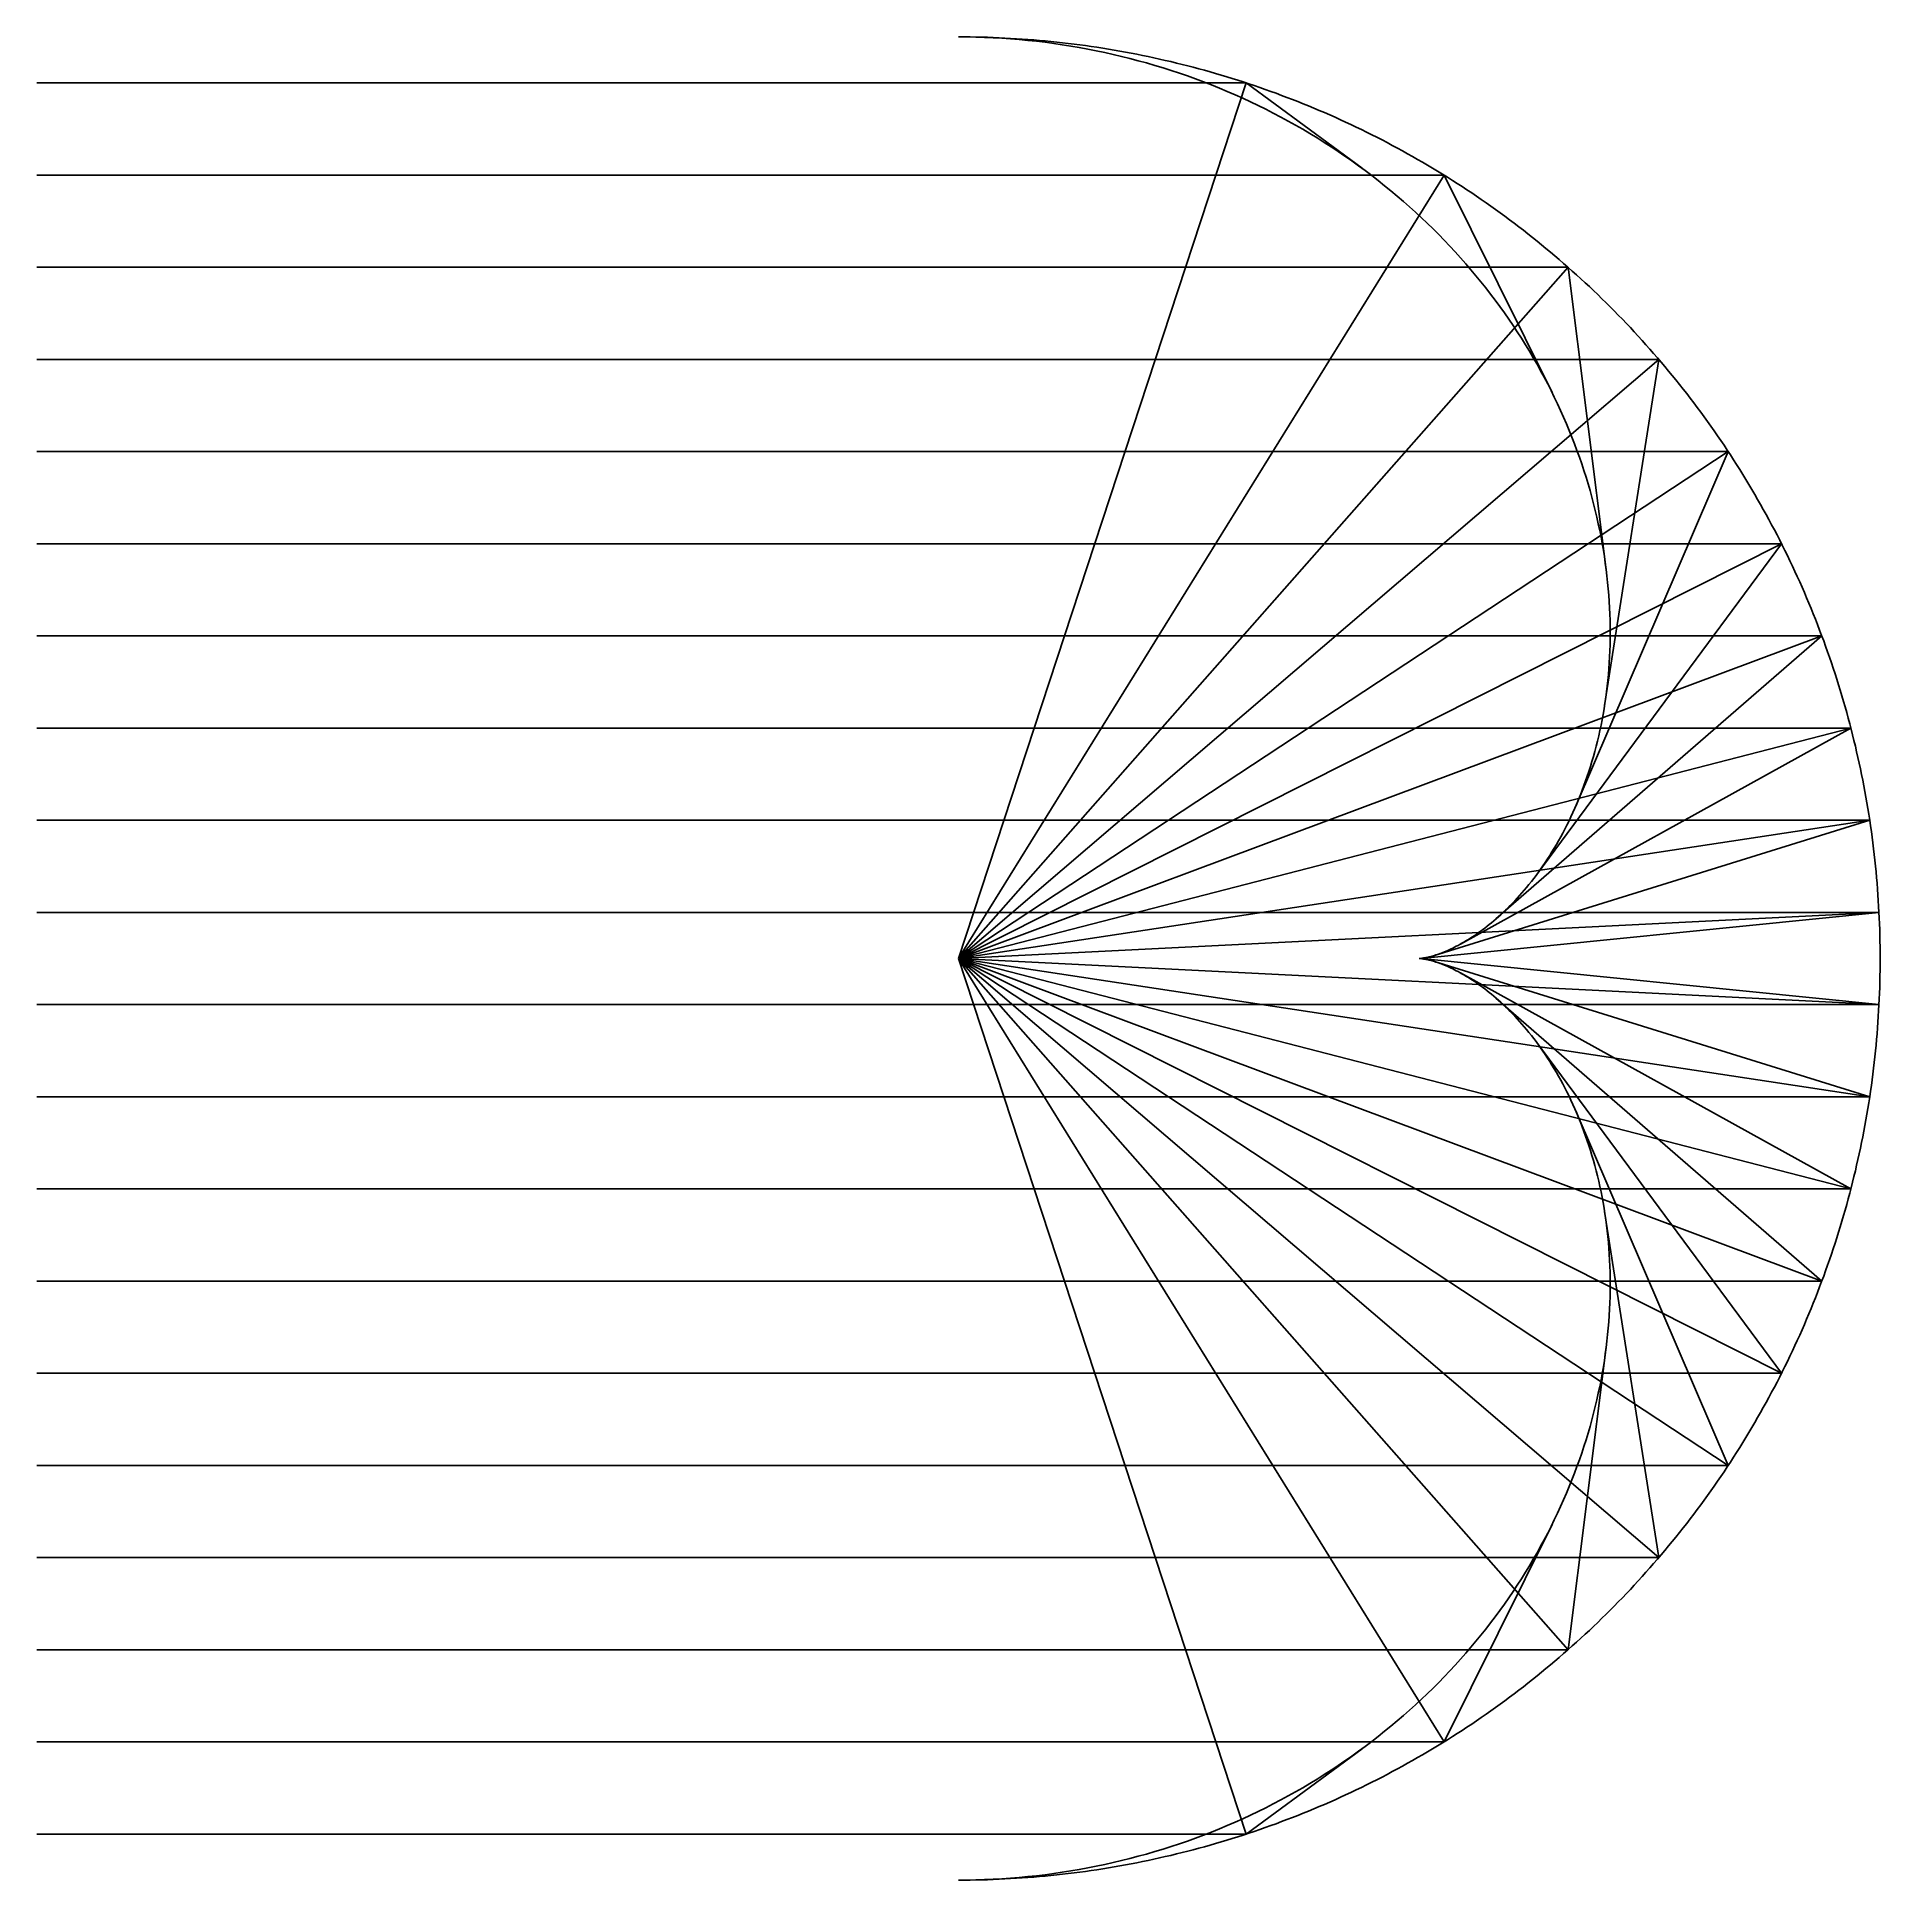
# Model space of a CAD drawing. Header units: metres. Extents: x -10000 to 10000, y -10000 to 10000.
import ezdxf

# ---------------------------------------------------------------- set-up
doc = ezdxf.new("R2010")
doc.units = ezdxf.units.M

msp = doc.modelspace()

# ---------------------------------------------------------------- linework, layer by layer
at = {"color": 0}
for p, q in [((94.2437, 9999.41), (-0.0007, 10000)), ((62.8308, 9999.8), (-0.0004, 10000)), ((125.66, 9999.21), (62.8308, 9999.8)), ((188.469, 9997.63), (94.2437, 9999.41)), ((188.485, 9998.22), (125.66, 9999.21)), ((282.66, 9994.67), (188.469, 9997.63)), ((251.301, 9996.84), (188.485, 9998.22)), ((314.107, 9995.07), (251.301, 9996.84)), ((376.793, 9990.53), (282.66, 9994.67)), ((376.901, 9992.89), (314.107, 9995.07)), ((470.851, 9985.2), (376.793, 9990.53)), ((439.68, 9990.33), (376.901, 9992.89)), ((502.442, 9987.37), (439.68, 9990.33)), ((564.817, 9978.7), (470.851, 9985.2)), ((565.185, 9984.02), (502.442, 9987.37)), ((658.671, 9971.02), (564.817, 9978.7)), ((627.905, 9980.27), (565.185, 9984.02)), ((690.6, 9976.13), (627.905, 9980.27)), ((752.395, 9962.16), (658.671, 9971.02)), ((753.267, 9971.59), (690.6, 9976.13)), ((845.973, 9952.12), (752.395, 9962.16)), ((815.905, 9966.66), (753.267, 9971.59)), ((878.512, 9961.34), (815.905, 9966.66)), ((939.382, 9940.92), (845.973, 9952.12)), ((941.083, 9955.62), (878.512, 9961.34)), ((1032.61, 9928.55), (939.382, 9940.92)), ((1003.62, 9949.51), (941.083, 9955.62)), ((1066.11, 9943.01), (1003.62, 9949.51)), ((1125.63, 9915.01), (1032.61, 9928.55)), ((1128.56, 9936.11), (1066.11, 9943.01)), ((1218.43, 9900.31), (1125.63, 9915.01)), ((1190.97, 9928.83), (1128.56, 9936.11)), ((1253.33, 9921.15), (1190.97, 9928.83)), ((1310.99, 9884.46), (1218.43, 9900.31)), ((1315.64, 9913.08), (1253.33, 9921.15)), ((1403.29, 9867.45), (1310.99, 9884.46)), ((1377.9, 9904.61), (1315.64, 9913.08)), ((1440.11, 9895.76), (1377.9, 9904.61)), ((1495.32, 9849.29), (1403.29, 9867.45)), ((1502.26, 9886.52), (1440.11, 9895.76)), ((1587.05, 9830), (1495.32, 9849.29)), ((1564.34, 9876.88), (1502.26, 9886.52)), ((1626.37, 9866.86), (1564.34, 9876.88)), ((1678.47, 9809.56), (1587.05, 9830)), ((1688.33, 9856.45), (1626.37, 9866.86)), ((1769.56, 9788), (1678.47, 9809.56)), ((1750.23, 9845.64), (1688.33, 9856.45)), ((1812.06, 9834.45), (1750.23, 9845.64)), ((1873.81, 9822.87), (1812.06, 9834.45)), ((1935.49, 9810.91), (1873.81, 9822.87)), ((1997.1, 9798.55), (1935.49, 9810.91)), ((1860.31, 9765.3), (1769.56, 9788)), ((1950.69, 9741.49), (1860.31, 9765.3)), ((2040.69, 9716.56), (1950.69, 9741.49)), ((2058.63, 9785.81), (1997.1, 9798.55)), ((2130.29, 9690.53), (2040.69, 9716.56)), ((2120.07, 9772.68), (2058.63, 9785.81)), ((2181.43, 9759.17), (2120.07, 9772.68)), ((2219.48, 9663.4), (2130.29, 9690.53)), ((2242.71, 9745.27), (2181.43, 9759.17)), ((2308.23, 9635.18), (2219.48, 9663.4)), ((2303.89, 9730.99), (2242.71, 9745.27)), ((2364.99, 9716.32), (2303.89, 9730.99)), ((2396.54, 9605.87), (2308.23, 9635.18)), ((2425.99, 9701.27), (2364.99, 9716.32)), ((2484.38, 9575.49), (2396.54, 9605.87)), ((2486.9, 9685.83), (2425.99, 9701.27)), ((2547.71, 9670.01), (2486.9, 9685.83)), ((2608.42, 9653.82), (2547.71, 9670.01)), ((2669.02, 9637.24), (2608.42, 9653.82)), ((2729.52, 9620.28), (2669.02, 9637.24)), ((2789.91, 9602.94), (2729.52, 9620.28)), ((2850.19, 9585.22), (2789.91, 9602.94)), ((3122.5, 9500), (-10000, 9500)), ((3122.5, 9500), (0, 0)), ((2571.73, 9544.04), (2484.38, 9575.49)), ((2658.59, 9511.53), (2571.73, 9544.04)), ((2744.93, 9477.98), (2658.59, 9511.53)), ((2830.74, 9443.37), (2744.93, 9477.98)), ((2916, 9407.74), (2830.74, 9443.37)), ((2910.36, 9567.12), (2850.19, 9585.22)), ((2970.42, 9548.65), (2910.36, 9567.12)), ((3000.7, 9371.09), (2916, 9407.74)), ((3030.35, 9529.79), (2970.42, 9548.65)), ((3090.17, 9510.57), (3030.35, 9529.79)), ((3149.86, 9490.96), (3090.17, 9510.57)), ((3122.5, 9500), (4379.3, 8573.75)), ((3209.44, 9470.98), (3149.86, 9490.96)), ((3268.88, 9450.63), (3209.44, 9470.98)), ((3328.2, 9429.91), (3268.88, 9450.63)), ((3387.38, 9408.81), (3328.2, 9429.91)), ((3446.43, 9387.34), (3387.38, 9408.81)), ((3084.82, 9333.43), (3000.7, 9371.09)), ((3168.34, 9294.76), (3084.82, 9333.43)), ((3251.26, 9255.11), (3168.34, 9294.76)), ((3333.55, 9214.47), (3251.26, 9255.11)), ((3415.21, 9172.87), (3333.55, 9214.47)), ((3505.34, 9365.5), (3446.43, 9387.34)), ((3564.12, 9343.29), (3505.34, 9365.5)), ((3622.75, 9320.71), (3564.12, 9343.29)), ((3681.25, 9297.76), (3622.75, 9320.71)), ((3739.59, 9274.45), (3681.25, 9297.76)), ((3797.79, 9250.77), (3739.59, 9274.45)), ((3855.84, 9226.73), (3797.79, 9250.77)), ((3913.74, 9202.32), (3855.84, 9226.73)), ((3971.48, 9177.55), (3913.74, 9202.32)), ((3496.21, 9130.3), (3415.21, 9172.87)), ((3576.54, 9086.8), (3496.21, 9130.3)), ((3656.19, 9042.35), (3576.54, 9086.8)), ((3735.15, 8996.99), (3656.19, 9042.35)), ((4029.06, 9152.41), (3971.48, 9177.55)), ((4086.49, 9126.92), (4029.06, 9152.41)), ((4143.76, 9101.06), (4086.49, 9126.92)), ((4200.86, 9074.84), (4143.76, 9101.06)), ((4257.79, 9048.27), (4200.86, 9074.84)), ((4314.56, 9021.34), (4257.79, 9048.27)), ((4371.16, 8994.05), (4314.56, 9021.34)), ((3813.4, 8950.71), (3735.15, 8996.99)), ((3890.92, 8903.54), (3813.4, 8950.71)), ((3967.71, 8855.48), (3890.92, 8903.54)), ((4043.75, 8806.55), (3967.71, 8855.48)), ((4119.03, 8756.77), (4043.75, 8806.55)), ((4427.58, 8966.41), (4371.16, 8994.05)), ((4483.83, 8938.41), (4427.58, 8966.41)), ((4539.91, 8910.07), (4483.83, 8938.41)), ((4595.8, 8881.36), (4539.91, 8910.07)), ((4651.51, 8852.31), (4595.8, 8881.36)), ((4707.04, 8822.91), (4651.51, 8852.31)), ((4762.38, 8793.16), (4707.04, 8822.91)), ((4193.53, 8706.13), (4119.03, 8756.77)), ((4267.25, 8654.67), (4193.53, 8706.13)), ((4340.17, 8602.39), (4267.25, 8654.67)), ((4412.28, 8549.3), (4340.17, 8602.39)), ((4817.54, 8763.07), (4762.38, 8793.16)), ((4872.5, 8732.63), (4817.54, 8763.07)), ((4927.27, 8701.84), (4872.5, 8732.63)), ((4981.85, 8670.71), (4927.27, 8701.84)), ((5036.23, 8639.23), (4981.85, 8670.71)), ((5090.41, 8607.42), (5036.23, 8639.23)), ((5144.39, 8575.27), (5090.41, 8607.42)), ((5267.83, 8500), (-10000, 8500)), ((5267.83, 8500), (0, 0)), ((4483.57, 8495.43), (4412.28, 8549.3)), ((4554.02, 8440.78), (4483.57, 8495.43)), ((4623.63, 8385.37), (4554.02, 8440.78)), ((5198.17, 8542.77), (5144.39, 8575.27)), ((5251.75, 8509.94), (5198.17, 8542.77)), ((5305.11, 8476.78), (5251.75, 8509.94)), ((5267.83, 8500), (6439.92, 6141.25)), ((5358.27, 8443.28), (5305.11, 8476.78)), ((5411.21, 8409.45), (5358.27, 8443.28)), ((5463.94, 8375.28), (5411.21, 8409.45)), ((4692.39, 8329.21), (4623.63, 8385.37)), ((4760.28, 8272.32), (4692.39, 8329.21)), ((4827.3, 8214.72), (4760.28, 8272.32)), ((4893.43, 8156.42), (4827.3, 8214.72)), ((5516.46, 8340.79), (5463.94, 8375.28)), ((5568.76, 8305.96), (5516.46, 8340.79)), ((5620.83, 8270.81), (5568.76, 8305.96)), ((5672.69, 8235.33), (5620.83, 8270.81)), ((5724.32, 8199.52), (5672.69, 8235.33)), ((4958.67, 8097.43), (4893.43, 8156.42)), ((5023, 8037.77), (4958.67, 8097.43)), ((5086.42, 7977.46), (5023, 8037.77)), ((5775.73, 8163.39), (5724.32, 8199.52)), ((5826.9, 8126.94), (5775.73, 8163.39)), ((5877.85, 8090.17), (5826.9, 8126.94)), ((5928.57, 8053.08), (5877.85, 8090.17)), ((5979.05, 8015.67), (5928.57, 8053.08)), ((6029.3, 7977.94), (5979.05, 8015.67)), ((5148.92, 7916.51), (5086.42, 7977.46)), ((5210.49, 7854.94), (5148.92, 7916.51)), ((5271.13, 7792.77), (5210.49, 7854.94)), ((6079.3, 7939.9), (6029.3, 7977.94)), ((6129.07, 7901.55), (6079.3, 7939.9)), ((6178.6, 7862.88), (6129.07, 7901.55)), ((6227.88, 7823.91), (6178.6, 7862.88)), ((6276.91, 7784.62), (6227.88, 7823.91)), ((5330.81, 7730.01), (5271.13, 7792.77)), ((5389.54, 7666.67), (5330.81, 7730.01)), ((5447.32, 7602.78), (5389.54, 7666.67)), ((5504.12, 7538.34), (5447.32, 7602.78)), ((6325.7, 7745.03), (6276.91, 7784.62)), ((6374.24, 7705.13), (6325.7, 7745.03)), ((6422.53, 7664.93), (6374.24, 7705.13)), ((6470.56, 7624.43), (6422.53, 7664.93)), ((6518.34, 7583.62), (6470.56, 7624.43)), ((6614.38, 7500), (-10000, 7500)), ((6614.38, 7500), (0, 0)), ((5559.95, 7473.39), (5504.12, 7538.34)), ((5614.8, 7407.93), (5559.95, 7473.39)), ((5668.67, 7341.98), (5614.8, 7407.93)), ((6565.86, 7542.51), (6518.34, 7583.62)), ((6613.12, 7501.11), (6565.86, 7542.51)), ((6660.12, 7459.41), (6613.12, 7501.11)), ((6614.38, 7500), (7027.78, 4218.75)), ((6706.86, 7417.42), (6660.12, 7459.41)), ((6753.33, 7375.13), (6706.86, 7417.42)), ((5721.54, 7275.56), (5668.67, 7341.98)), ((5773.41, 7208.68), (5721.54, 7275.56)), ((5824.28, 7141.37), (5773.41, 7208.68)), ((6799.53, 7332.55), (6753.33, 7375.13)), ((6845.47, 7289.69), (6799.53, 7332.55)), ((6891.14, 7246.53), (6845.47, 7289.69)), ((6936.53, 7203.09), (6891.14, 7246.53)), ((6981.65, 7159.36), (6936.53, 7203.09)), ((5874.15, 7073.64), (5824.28, 7141.37)), ((5923, 7005.5), (5874.15, 7073.64)), ((5970.84, 6936.98), (5923, 7005.5)), ((7026.5, 7115.36), (6981.65, 7159.36)), ((7071.07, 7071.07), (7026.5, 7115.36)), ((7115.36, 7026.5), (7071.07, 7071.07)), ((7159.36, 6981.65), (7115.36, 7026.5)), ((6017.66, 6868.09), (5970.84, 6936.98)), ((6063.45, 6798.85), (6017.66, 6868.09)), ((7203.09, 6936.53), (7159.36, 6981.65)), ((7246.53, 6891.14), (7203.09, 6936.53)), ((7289.69, 6845.47), (7246.53, 6891.14)), ((7332.55, 6799.53), (7289.69, 6845.47)), ((6108.22, 6729.28), (6063.45, 6798.85)), ((6151.96, 6659.39), (6108.22, 6729.28)), ((6194.67, 6589.2), (6151.96, 6659.39)), ((7375.13, 6753.33), (7332.55, 6799.53)), ((7417.42, 6706.86), (7375.13, 6753.33)), ((7459.41, 6660.12), (7417.42, 6706.86)), ((7501.11, 6613.12), (7459.41, 6660.12)), ((7542.51, 6565.86), (7501.11, 6613.12)), ((7599.34, 6500), (-10000, 6500)), ((7599.34, 6500), (0, 0)), ((6236.34, 6518.74), (6194.67, 6589.2)), ((6276.98, 6448.01), (6236.34, 6518.74)), ((6316.58, 6377.04), (6276.98, 6448.01)), ((7599.34, 6500), (7010.39, 2746.25)), ((7583.62, 6518.34), (7542.51, 6565.86)), ((7624.43, 6470.56), (7583.62, 6518.34)), ((7664.93, 6422.53), (7624.43, 6470.56)), ((7705.13, 6374.24), (7664.93, 6422.53)), ((6355.14, 6305.84), (6316.58, 6377.04)), ((6392.66, 6234.43), (6355.14, 6305.84)), ((6429.14, 6162.83), (6392.66, 6234.43)), ((7745.03, 6325.7), (7705.13, 6374.24)), ((7784.62, 6276.91), (7745.03, 6325.7)), ((7823.91, 6227.88), (7784.62, 6276.91)), ((7862.88, 6178.6), (7823.91, 6227.88)), ((6464.59, 6091.06), (6429.14, 6162.83)), ((6498.99, 6019.13), (6464.59, 6091.06)), ((6532.35, 5947.06), (6498.99, 6019.13)), ((7901.55, 6129.07), (7862.88, 6178.6)), ((7939.9, 6079.3), (7901.55, 6129.07)), ((7977.94, 6029.3), (7939.9, 6079.3)), ((8015.67, 5979.05), (7977.94, 6029.3)), ((6564.67, 5874.87), (6532.35, 5947.06)), ((6595.96, 5802.58), (6564.67, 5874.87)), ((6626.2, 5730.19), (6595.96, 5802.58)), ((8053.08, 5928.57), (8015.67, 5979.05)), ((8090.17, 5877.85), (8053.08, 5928.57)), ((8126.94, 5826.91), (8090.17, 5877.85)), ((8163.39, 5775.73), (8126.94, 5826.91)), ((6655.42, 5657.75), (6626.2, 5730.19)), ((6683.6, 5585.25), (6655.42, 5657.75)), ((8199.52, 5724.32), (8163.39, 5775.73)), ((8235.33, 5672.69), (8199.52, 5724.32)), ((8270.81, 5620.83), (8235.33, 5672.69)), ((8305.96, 5568.76), (8270.81, 5620.83)), ((8351.65, 5500), (-10000, 5500)), ((8351.65, 5500), (0, 0)), ((6710.74, 5512.71), (6683.6, 5585.25)), ((8351.65, 5500), (6702.2, 1663.75)), ((6736.86, 5440.16), (6710.74, 5512.71)), ((6761.96, 5367.62), (6736.86, 5440.16)), ((8340.78, 5516.46), (8305.96, 5568.76)), ((8375.28, 5463.94), (8340.78, 5516.46)), ((8409.45, 5411.21), (8375.28, 5463.94)), ((8443.28, 5358.27), (8409.45, 5411.21)), ((6786.03, 5295.08), (6761.96, 5367.62)), ((6809.08, 5222.59), (6786.03, 5295.08)), ((6831.12, 5150.15), (6809.08, 5222.59)), ((8476.78, 5305.11), (8443.28, 5358.27)), ((8509.94, 5251.75), (8476.78, 5305.11)), ((8542.77, 5198.17), (8509.94, 5251.75)), ((6852.15, 5077.77), (6831.12, 5150.15)), ((6872.17, 5005.48), (6852.15, 5077.77)), ((6891.19, 4933.29), (6872.17, 5005.48)), ((8575.27, 5144.4), (8542.77, 5198.17)), ((8607.42, 5090.41), (8575.27, 5144.4)), ((8639.23, 5036.23), (8607.42, 5090.41)), ((8670.71, 4981.85), (8639.23, 5036.23)), ((6909.21, 4861.22), (6891.19, 4933.29)), ((6926.24, 4789.29), (6909.21, 4861.22)), ((8701.84, 4927.27), (8670.71, 4981.85)), ((8732.63, 4872.5), (8701.84, 4927.27)), ((8763.07, 4817.54), (8732.63, 4872.5)), ((8793.16, 4762.38), (8763.07, 4817.54)), ((6942.29, 4717.51), (6926.24, 4789.29)), ((6957.35, 4645.9), (6942.29, 4717.51)), ((6971.45, 4574.46), (6957.35, 4645.9)), ((8822.91, 4707.04), (8793.16, 4762.38)), ((8852.31, 4651.51), (8822.91, 4707.04)), ((8881.36, 4595.8), (8852.31, 4651.51)), ((8930.29, 4500), (-10000, 4500)), ((8930.29, 4500), (0, 0)), ((8930.29, 4500), (6273.53, 911.25)), ((6984.57, 4503.24), (6971.45, 4574.46)), ((6996.74, 4432.22), (6984.57, 4503.24)), ((7007.95, 4361.44), (6996.74, 4432.22)), ((8910.07, 4539.91), (8881.36, 4595.8)), ((8938.41, 4483.83), (8910.07, 4539.91)), ((8966.41, 4427.58), (8938.41, 4483.83)), ((8994.05, 4371.16), (8966.41, 4427.58)), ((7018.21, 4290.9), (7007.95, 4361.44)), ((7027.54, 4220.63), (7018.21, 4290.9)), ((7035.94, 4150.63), (7027.54, 4220.63)), ((9021.34, 4314.56), (8994.05, 4371.16)), ((9048.27, 4257.79), (9021.34, 4314.56)), ((9074.84, 4200.86), (9048.27, 4257.79)), ((9101.06, 4143.76), (9074.84, 4200.86)), ((7043.41, 4080.92), (7035.94, 4150.63)), ((7049.97, 4011.52), (7043.41, 4080.92)), ((7055.63, 3942.45), (7049.97, 4011.52)), ((9126.92, 4086.49), (9101.06, 4143.76)), ((9152.41, 4029.06), (9126.92, 4086.49)), ((9177.55, 3971.48), (9152.41, 4029.06)), ((7060.39, 3873.71), (7055.63, 3942.45)), ((7064.26, 3805.31), (7060.39, 3873.71)), ((7067.25, 3737.29), (7064.26, 3805.31)), ((9202.32, 3913.74), (9177.55, 3971.48)), ((9226.73, 3855.84), (9202.32, 3913.74)), ((9250.77, 3797.79), (9226.73, 3855.84)), ((7069.38, 3669.64), (7067.25, 3737.29)), ((7070.65, 3602.38), (7069.38, 3669.64)), ((7071.07, 3535.53), (7070.65, 3602.38)), ((9274.45, 3739.59), (9250.77, 3797.79)), ((9297.76, 3681.25), (9274.45, 3739.59)), ((9320.71, 3622.75), (9297.76, 3681.25)), ((9343.29, 3564.12), (9320.71, 3622.75)), ((9367.5, 3500), (-10000, 3500)), ((9367.5, 3500), (0, 0)), ((9367.5, 3500), (5831.27, 428.75)), ((7067.35, 3337.55), (7069.41, 3403.1)), ((7069.41, 3403.1), (7070.65, 3469.1)), ((7070.65, 3469.1), (7071.07, 3535.53)), ((9365.5, 3505.34), (9343.29, 3564.12)), ((9387.34, 3446.43), (9365.5, 3505.34)), ((9408.81, 3387.38), (9387.34, 3446.43)), ((7056.38, 3143.67), (7060.82, 3207.82)), ((7060.82, 3207.82), (7064.48, 3272.45)), ((7064.48, 3272.45), (7067.35, 3337.55)), ((9429.91, 3328.2), (9408.81, 3387.38)), ((9450.63, 3268.88), (9429.91, 3328.2)), ((9470.98, 3209.44), (9450.63, 3268.88)), ((9490.96, 3149.87), (9470.98, 3209.44)), ((7038.49, 2954.24), (7045.21, 3016.87)), ((7045.21, 3016.87), (7051.17, 3080.02)), ((7051.17, 3080.02), (7056.38, 3143.67)), ((9510.57, 3090.17), (9490.96, 3149.87)), ((9529.79, 3030.35), (9510.57, 3090.17)), ((9548.65, 2970.42), (9529.79, 3030.35)), ((7013.99, 2769.56), (7022.87, 2830.57)), ((7022.87, 2830.57), (7031.04, 2892.14)), ((7031.04, 2892.14), (7038.49, 2954.24)), ((9567.12, 2910.36), (9548.65, 2970.42)), ((9585.22, 2850.19), (9567.12, 2910.36)), ((9602.94, 2789.91), (9585.22, 2850.19)), ((6983.23, 2589.91), (6994.16, 2649.22)), ((6994.16, 2649.22), (7004.42, 2709.1)), ((7004.42, 2709.1), (7013.99, 2769.56)), ((9620.28, 2729.52), (9602.94, 2789.91)), ((9637.24, 2669.02), (9620.28, 2729.52)), ((9653.82, 2608.42), (9637.24, 2669.02)), ((9670.01, 2547.71), (9653.82, 2608.42)), ((9682.46, 2500), (-10000, 2500)), ((9682.46, 2500), (0, 0)), ((9682.46, 2500), (5446.38, 156.25)), ((6933.1, 2358.68), (6946.57, 2415.57)), ((6946.57, 2415.57), (6959.43, 2473.08)), ((6959.43, 2473.08), (6971.65, 2531.2)), ((6971.65, 2531.2), (6983.23, 2589.91)), ((9685.83, 2486.9), (9670.01, 2547.71)), ((9701.27, 2425.99), (9685.83, 2486.9)), ((9716.32, 2364.99), (9701.27, 2425.99)), ((6889.15, 2191.79), (6904.38, 2246.78)), ((6904.38, 2246.78), (6919.03, 2302.42)), ((6919.03, 2302.42), (6933.1, 2358.68)), ((9730.99, 2303.89), (9716.32, 2364.99)), ((9745.27, 2242.71), (9730.99, 2303.89)), ((9759.17, 2181.43), (9745.27, 2242.71)), ((6822.8, 1978.4), (6840.17, 2030.75)), ((6840.17, 2030.75), (6857.03, 2083.77)), ((6857.03, 2083.77), (6873.36, 2137.45)), ((6873.36, 2137.45), (6889.15, 2191.79)), ((9772.68, 2120.07), (9759.17, 2181.43)), ((9785.81, 2058.63), (9772.68, 2120.07)), ((9798.55, 1997.1), (9785.81, 2058.63)), ((6748.46, 1775.83), (6767.74, 1825.44)), ((6767.74, 1825.44), (6786.57, 1875.74)), ((6786.57, 1875.74), (6804.92, 1926.73)), ((6804.92, 1926.73), (6822.8, 1978.4)), ((9810.91, 1935.49), (9798.55, 1997.1)), ((9822.87, 1873.81), (9810.91, 1935.49)), ((9834.45, 1812.06), (9822.87, 1873.81)), ((9845.64, 1750.23), (9834.45, 1812.06)), ((6667.11, 1584.47), (6688.05, 1631.24)), ((6688.05, 1631.24), (6708.6, 1678.73)), ((6708.6, 1678.73), (6728.74, 1726.93)), ((6728.74, 1726.93), (6748.46, 1775.83)), ((9856.45, 1688.33), (9845.64, 1750.23)), ((9866.86, 1626.37), (9856.45, 1688.33)), ((9876.88, 1564.34), (9866.86, 1626.37)), ((9886.86, 1500), (-10000, 1500)), ((9886.86, 1500), (0, 0)), ((9886.86, 1500), (5165.88, 33.75)), ((6557.06, 1361.45), (6579.73, 1404.6)), ((6579.73, 1404.6), (6602.09, 1448.48)), ((6602.09, 1448.48), (6624.11, 1493.08)), ((6624.11, 1493.08), (6645.79, 1538.41)), ((6645.79, 1538.41), (6667.11, 1584.47)), ((9886.52, 1502.26), (9876.88, 1564.34)), ((9895.76, 1440.11), (9886.52, 1502.26)), ((9904.61, 1377.9), (9895.76, 1440.11)), ((6463.55, 1196.24), (6487.32, 1236.44)), ((6487.32, 1236.44), (6510.84, 1277.37)), ((6510.84, 1277.37), (6534.09, 1319.04)), ((6534.09, 1319.04), (6557.06, 1361.45)), ((9913.08, 1315.64), (9904.61, 1377.9)), ((9921.15, 1253.33), (9913.08, 1315.64)), ((9928.83, 1190.97), (9921.15, 1253.33)), ((6316.55, 970.696), (6341.49, 1006.43)), ((6341.49, 1006.43), (6366.28, 1042.9)), ((6366.28, 1042.9), (6390.9, 1080.12)), ((6390.9, 1080.12), (6415.32, 1118.09)), ((6415.32, 1118.09), (6439.55, 1156.79)), ((6439.55, 1156.79), (6463.55, 1196.24)), ((9936.11, 1128.56), (9928.83, 1190.97)), ((9943.01, 1066.11), (9936.11, 1128.56)), ((9949.51, 1003.62), (9943.01, 1066.11)), ((9955.62, 941.083), (9949.51, 1003.62)), ((6164.48, 771.887), (6190.03, 803.174)), ((6190.03, 803.174), (6215.52, 835.198)), ((6215.52, 835.198), (6240.93, 867.961)), ((6240.93, 867.961), (6266.25, 901.463)), ((6266.25, 901.463), (6291.46, 935.708)), ((6291.46, 935.708), (6316.55, 970.696)), ((9961.34, 878.512), (9955.62, 941.083)), ((9966.66, 815.906), (9961.34, 878.512)), ((9971.59, 753.268), (9966.66, 815.906)), ((6010.71, 599.48), (6036.32, 626.407)), ((6036.32, 626.407), (6061.95, 654.053)), ((6061.95, 654.053), (6087.6, 682.42)), ((6087.6, 682.42), (6113.25, 711.512)), ((6113.25, 711.512), (6138.88, 741.334)), ((6138.88, 741.334), (6164.48, 771.887)), ((9976.13, 690.6), (9971.59, 753.268)), ((9980.27, 627.905), (9976.13, 690.6)), ((9984.02, 565.185), (9980.27, 627.905)), ((9987.49, 500), (-10000, 500)), ((9987.49, 500), (0, 0)), ((9987.49, 500), (5018.71, 1.25)), ((5784, 388.679), (5808.69, 409.363)), ((5808.69, 409.363), (5833.53, 430.717)), ((5833.53, 430.717), (5858.52, 452.748)), ((5858.52, 452.748), (5883.64, 475.463)), ((5883.64, 475.463), (5908.88, 498.866)), ((5908.88, 498.866), (5934.22, 522.965)), ((5934.22, 522.965), (5959.65, 547.764)), ((5959.65, 547.764), (5985.15, 573.267)), ((5985.15, 573.267), (6010.71, 599.48)), ((9987.37, 502.443), (9984.02, 565.185)), ((9990.33, 439.681), (9987.37, 502.443)), ((9992.89, 376.902), (9990.33, 439.681)), ((5505.14, 190.132), (5526.88, 203.357)), ((5526.88, 203.357), (5548.92, 217.156)), ((5548.92, 217.156), (5571.27, 231.538)), ((5571.27, 231.538), (5593.91, 246.514)), ((5593.91, 246.514), (5616.83, 262.091)), ((5616.83, 262.091), (5640.02, 278.278)), ((5640.02, 278.278), (5663.46, 295.085)), ((5663.46, 295.085), (5687.14, 312.519)), ((5687.14, 312.519), (5711.05, 330.587)), ((5711.05, 330.587), (5735.17, 349.299)), ((5735.17, 349.299), (5759.49, 368.66)), ((5759.49, 368.66), (5784, 388.679)), ((9995.07, 314.108), (9992.89, 376.902)), ((9996.84, 251.301), (9995.07, 314.108)), ((9998.22, 188.484), (9996.84, 251.301)), ((3122.5, -9500), (0, 0)), ((5267.83, -8500), (0, 0)), ((6614.38, -7500), (0, 0)), ((7599.34, -6500), (0, 0)), ((8351.65, -5500), (0, 0)), ((8930.29, -4500), (0, 0)), ((9367.5, -3500), (0, 0)), ((9682.46, -2500), (0, 0)), ((9886.86, -1500), (0, 0)), ((9987.49, -500), (0, 0)), ((5000, 0), (5000.3, 0.0025)), ((5000.3, -0.0025), (5000, 0)), ((5000.3, 0.0025), (5001.18, 0.0198)), ((5001.18, 0.0198), (5002.66, 0.067)), ((5002.66, 0.067), (5004.73, 0.1587)), ((5004.73, 0.1587), (5007.39, 0.3099)), ((5007.39, 0.3099), (5010.64, 0.5354)), ((5010.64, 0.5354), (5014.48, 0.85)), ((5014.48, 0.85), (5018.9, 1.2684)), ((5018.9, 1.2684), (5023.9, 1.8054)), ((5023.9, 1.8054), (5029.48, 2.4756)), ((5029.48, 2.4756), (5035.64, 3.2937)), ((5035.64, 3.2937), (5042.38, 4.2741)), ((5042.38, 4.2741), (5049.68, 5.4315)), ((5049.68, 5.4315), (5057.55, 6.7802)), ((5057.55, 6.7802), (5065.98, 8.3346)), ((5065.98, 8.3346), (5074.97, 10.1089)), ((5074.97, 10.1089), (5084.52, 12.1174)), ((5084.52, 12.1174), (5094.61, 14.374)), ((5094.61, 14.374), (5105.24, 16.8929)), ((5105.24, 16.8929), (5116.42, 19.6879)), ((5116.42, 19.6879), (5128.13, 22.7727)), ((5128.13, 22.7727), (5140.36, 26.1611)), ((5140.36, 26.1611), (5153.11, 29.8665)), ((5153.11, 29.8665), (5166.38, 33.9025)), ((5166.38, 33.9025), (5180.15, 38.2822)), ((5180.15, 38.2822), (5194.42, 43.0189)), ((5194.42, 43.0189), (5209.18, 48.1255)), ((5209.18, 48.1255), (5224.42, 53.6149)), ((5224.42, 53.6149), (5240.15, 59.4999)), ((5240.15, 59.4999), (5256.33, 65.7929)), ((5256.33, 65.7929), (5272.98, 72.5064)), ((5272.98, 72.5064), (5290.08, 79.6525)), ((5290.08, 79.6525), (5307.62, 87.2434)), ((5307.62, 87.2434), (5325.59, 95.2909)), ((5325.59, 95.2909), (5343.99, 103.807)), ((5343.99, 103.807), (5362.8, 112.802)), ((5362.8, 112.802), (5382.01, 122.289)), ((5382.01, 122.289), (5401.61, 132.278)), ((5401.61, 132.278), (5421.6, 142.78)), ((5421.6, 142.78), (5441.95, 153.806)), ((5441.95, 153.806), (5462.67, 165.367)), ((5462.67, 165.367), (5483.74, 177.472)), ((5483.74, 177.472), (5505.14, 190.132)), ((9999.21, 125.66), (9998.22, 188.484)), ((9999.8, 62.8314), (9999.21, 125.66)), ((10000, 0), (9999.8, 62.8314)), ((9999.8, -62.8314), (10000, 0)), ((5001.18, -0.0198), (5000.3, -0.0025)), ((5002.66, -0.067), (5001.18, -0.0198)), ((5004.73, -0.1587), (5002.66, -0.067)), ((5007.39, -0.3099), (5004.73, -0.1587)), ((5010.64, -0.5354), (5007.39, -0.3099)), ((5014.48, -0.85), (5010.64, -0.5354)), ((5018.9, -1.2684), (5014.48, -0.85)), ((9987.49, -500), (5018.71, -1.25)), ((5023.9, -1.8054), (5018.9, -1.2684)), ((5029.48, -2.4756), (5023.9, -1.8054)), ((5035.64, -3.2937), (5029.48, -2.4756)), ((5042.38, -4.2741), (5035.64, -3.2937)), ((5049.68, -5.4315), (5042.38, -4.2741)), ((5057.55, -6.7802), (5049.68, -5.4315)), ((5065.98, -8.3346), (5057.55, -6.7802)), ((5074.97, -10.1089), (5065.98, -8.3346)), ((5084.52, -12.1174), (5074.97, -10.1089)), ((5094.61, -14.374), (5084.52, -12.1174)), ((5105.24, -16.8929), (5094.61, -14.374)), ((5116.42, -19.6879), (5105.24, -16.8929)), ((5128.13, -22.7727), (5116.42, -19.6879)), ((5140.36, -26.1611), (5128.13, -22.7727)), ((5153.11, -29.8665), (5140.36, -26.1611)), ((5166.38, -33.9025), (5153.11, -29.8665)), ((9886.86, -1500), (5165.88, -33.75)), ((5180.15, -38.2822), (5166.38, -33.9025)), ((5194.42, -43.0189), (5180.15, -38.2822)), ((5209.18, -48.1255), (5194.42, -43.0189)), ((5224.42, -53.6149), (5209.18, -48.1255)), ((5240.15, -59.4999), (5224.42, -53.6149)), ((5256.33, -65.7929), (5240.15, -59.4999)), ((5272.98, -72.5064), (5256.33, -65.7929)), ((5290.08, -79.6525), (5272.98, -72.5064)), ((5307.62, -87.2434), (5290.08, -79.6525)), ((5325.59, -95.2909), (5307.62, -87.2434)), ((5343.99, -103.807), (5325.59, -95.2909)), ((5362.8, -112.802), (5343.99, -103.807)), ((5382.01, -122.289), (5362.8, -112.802)), ((5401.61, -132.278), (5382.01, -122.289)), ((5421.6, -142.78), (5401.61, -132.278)), ((5441.95, -153.806), (5421.6, -142.78)), ((5462.67, -165.367), (5441.95, -153.806)), ((9682.46, -2500), (5446.38, -156.25)), ((5483.74, -177.472), (5462.67, -165.367)), ((5505.14, -190.132), (5483.74, -177.472)), ((5526.88, -203.357), (5505.14, -190.132)), ((9996.84, -251.301), (9998.22, -188.484)), ((9998.22, -188.484), (9999.21, -125.66)), ((9999.21, -125.66), (9999.8, -62.8314)), ((5548.92, -217.156), (5526.88, -203.357)), ((5571.27, -231.538), (5548.92, -217.156)), ((5593.91, -246.514), (5571.27, -231.538)), ((5616.83, -262.091), (5593.91, -246.514)), ((5640.02, -278.278), (5616.83, -262.091)), ((5663.46, -295.085), (5640.02, -278.278)), ((5687.14, -312.519), (5663.46, -295.085)), ((5711.05, -330.587), (5687.14, -312.519)), ((5735.17, -349.299), (5711.05, -330.587)), ((5759.49, -368.66), (5735.17, -349.299)), ((5784, -388.679), (5759.49, -368.66)), ((5808.69, -409.363), (5784, -388.679)), ((9990.33, -439.681), (9992.89, -376.902)), ((9992.89, -376.902), (9995.07, -314.108)), ((9995.07, -314.108), (9996.84, -251.301)), ((9987.49, -500), (-10000, -500)), ((5833.53, -430.717), (5808.69, -409.363)), ((9367.5, -3500), (5831.27, -428.75)), ((5858.52, -452.748), (5833.53, -430.717)), ((5883.64, -475.463), (5858.52, -452.748)), ((5908.88, -498.866), (5883.64, -475.463)), ((5934.22, -522.965), (5908.88, -498.866)), ((5959.65, -547.764), (5934.22, -522.965)), ((5985.15, -573.267), (5959.65, -547.764)), ((6010.71, -599.48), (5985.15, -573.267)), ((6036.32, -626.407), (6010.71, -599.48)), ((9980.27, -627.905), (9984.02, -565.185)), ((9984.02, -565.185), (9987.37, -502.443)), ((9987.37, -502.443), (9990.33, -439.681)), ((6061.95, -654.053), (6036.32, -626.407)), ((6087.6, -682.42), (6061.95, -654.053)), ((6113.25, -711.512), (6087.6, -682.42)), ((6138.88, -741.334), (6113.25, -711.512)), ((6164.48, -771.887), (6138.88, -741.334)), ((6190.03, -803.174), (6164.48, -771.887)), ((9966.66, -815.906), (9971.59, -753.268)), ((9971.59, -753.268), (9976.13, -690.6)), ((9976.13, -690.6), (9980.27, -627.905)), ((6215.52, -835.198), (6190.03, -803.174)), ((6240.93, -867.961), (6215.52, -835.198)), ((6266.25, -901.463), (6240.93, -867.961)), ((6291.46, -935.708), (6266.25, -901.463)), ((8930.29, -4500), (6273.53, -911.25)), ((6316.55, -970.696), (6291.46, -935.708)), ((6341.49, -1006.43), (6316.55, -970.696)), ((9949.51, -1003.62), (9955.62, -941.083)), ((9955.62, -941.083), (9961.34, -878.512)), ((9961.34, -878.512), (9966.66, -815.906)), ((6366.28, -1042.9), (6341.49, -1006.43)), ((6390.9, -1080.12), (6366.28, -1042.9)), ((6415.32, -1118.09), (6390.9, -1080.12)), ((6439.55, -1156.79), (6415.32, -1118.09)), ((6463.55, -1196.24), (6439.55, -1156.79)), ((6487.32, -1236.44), (6463.55, -1196.24)), ((9921.15, -1253.33), (9928.83, -1190.97)), ((9928.83, -1190.97), (9936.11, -1128.56)), ((9936.11, -1128.56), (9943.01, -1066.11)), ((9943.01, -1066.11), (9949.51, -1003.62)), ((6510.84, -1277.37), (6487.32, -1236.44)), ((6534.09, -1319.04), (6510.84, -1277.37)), ((6557.06, -1361.45), (6534.09, -1319.04)), ((6579.73, -1404.6), (6557.06, -1361.45)), ((9895.76, -1440.11), (9904.61, -1377.9)), ((9904.61, -1377.9), (9913.08, -1315.64)), ((9913.08, -1315.64), (9921.15, -1253.33)), ((9886.86, -1500), (-10000, -1500)), ((6602.09, -1448.48), (6579.73, -1404.6)), ((6624.11, -1493.08), (6602.09, -1448.48)), ((6645.79, -1538.41), (6624.11, -1493.08)), ((6667.11, -1584.47), (6645.79, -1538.41)), ((6688.05, -1631.24), (6667.11, -1584.47)), ((9866.86, -1626.37), (9876.88, -1564.34)), ((9876.88, -1564.34), (9886.52, -1502.26)), ((9886.52, -1502.26), (9895.76, -1440.11)), ((6708.6, -1678.73), (6688.05, -1631.24)), ((8351.65, -5500), (6702.2, -1663.75)), ((6728.74, -1726.93), (6708.6, -1678.73)), ((6748.46, -1775.83), (6728.74, -1726.93)), ((6767.74, -1825.44), (6748.46, -1775.83)), ((9834.45, -1812.06), (9845.64, -1750.23)), ((9845.64, -1750.23), (9856.45, -1688.33)), ((9856.45, -1688.33), (9866.86, -1626.37)), ((6786.57, -1875.74), (6767.74, -1825.44)), ((6804.92, -1926.73), (6786.57, -1875.74)), ((6822.8, -1978.4), (6804.92, -1926.73)), ((6840.17, -2030.75), (6822.8, -1978.4)), ((9785.81, -2058.63), (9798.55, -1997.1)), ((9798.55, -1997.1), (9810.91, -1935.49)), ((9810.91, -1935.49), (9822.87, -1873.81)), ((9822.87, -1873.81), (9834.45, -1812.06)), ((6857.03, -2083.77), (6840.17, -2030.75)), ((6873.36, -2137.45), (6857.03, -2083.77)), ((6889.15, -2191.79), (6873.36, -2137.45)), ((6904.38, -2246.78), (6889.15, -2191.79)), ((9745.27, -2242.71), (9759.17, -2181.43)), ((9759.17, -2181.43), (9772.68, -2120.07)), ((9772.68, -2120.07), (9785.81, -2058.63)), ((6919.03, -2302.42), (6904.38, -2246.78)), ((6933.1, -2358.68), (6919.03, -2302.42)), ((6946.57, -2415.57), (6933.1, -2358.68)), ((9701.27, -2425.99), (9716.32, -2364.99)), ((9716.32, -2364.99), (9730.99, -2303.89)), ((9730.99, -2303.89), (9745.27, -2242.71)), ((9682.46, -2500), (-10000, -2500)), ((6959.43, -2473.08), (6946.57, -2415.57)), ((6971.65, -2531.2), (6959.43, -2473.08)), ((6983.23, -2589.91), (6971.65, -2531.2)), ((6994.16, -2649.22), (6983.23, -2589.91)), ((9653.82, -2608.42), (9670.01, -2547.71)), ((9670.01, -2547.71), (9685.83, -2486.9)), ((9685.83, -2486.9), (9701.27, -2425.99)), ((7004.42, -2709.1), (6994.16, -2649.22)), ((7013.99, -2769.56), (7004.42, -2709.1)), ((7599.34, -6500), (7010.39, -2746.25)), ((7022.87, -2830.57), (7013.99, -2769.56)), ((9585.22, -2850.19), (9602.94, -2789.91)), ((9602.94, -2789.91), (9620.28, -2729.52)), ((9620.28, -2729.52), (9637.24, -2669.02)), ((9637.24, -2669.02), (9653.82, -2608.42)), ((7031.04, -2892.14), (7022.87, -2830.57)), ((7038.49, -2954.24), (7031.04, -2892.14)), ((7045.21, -3016.87), (7038.49, -2954.24)), ((9529.79, -3030.35), (9548.65, -2970.42)), ((9548.65, -2970.42), (9567.12, -2910.36)), ((9567.12, -2910.36), (9585.22, -2850.19)), ((7051.17, -3080.02), (7045.21, -3016.87)), ((7056.38, -3143.67), (7051.17, -3080.02)), ((7060.82, -3207.82), (7056.38, -3143.67)), ((9470.98, -3209.44), (9490.96, -3149.87)), ((9490.96, -3149.87), (9510.57, -3090.17)), ((9510.57, -3090.17), (9529.79, -3030.35)), ((7064.48, -3272.45), (7060.82, -3207.82)), ((7067.35, -3337.55), (7064.48, -3272.45)), ((7069.41, -3403.1), (7067.35, -3337.55)), ((9387.34, -3446.43), (9408.81, -3387.38)), ((9408.81, -3387.38), (9429.91, -3328.2)), ((9429.91, -3328.2), (9450.63, -3268.88)), ((9450.63, -3268.88), (9470.98, -3209.44)), ((9367.5, -3500), (-10000, -3500)), ((7070.65, -3469.1), (7069.41, -3403.1)), ((7071.07, -3535.53), (7070.65, -3469.1)), ((7070.65, -3602.38), (7071.07, -3535.53)), ((9320.71, -3622.75), (9343.29, -3564.12)), ((9343.29, -3564.12), (9365.5, -3505.34)), ((9365.5, -3505.34), (9387.34, -3446.43)), ((7064.26, -3805.31), (7067.25, -3737.29)), ((7067.25, -3737.29), (7069.38, -3669.64)), ((7069.38, -3669.64), (7070.65, -3602.38)), ((9226.73, -3855.84), (9250.77, -3797.79)), ((9250.77, -3797.79), (9274.45, -3739.59)), ((9274.45, -3739.59), (9297.76, -3681.25)), ((9297.76, -3681.25), (9320.71, -3622.75)), ((7049.97, -4011.52), (7055.63, -3942.45)), ((7055.63, -3942.45), (7060.39, -3873.71)), ((7060.39, -3873.71), (7064.26, -3805.31)), ((9152.41, -4029.06), (9177.55, -3971.48)), ((9177.55, -3971.48), (9202.32, -3913.74)), ((9202.32, -3913.74), (9226.73, -3855.84)), ((7027.54, -4220.63), (7035.94, -4150.63)), ((7035.94, -4150.63), (7043.41, -4080.92)), ((7043.41, -4080.92), (7049.97, -4011.52)), ((9074.84, -4200.86), (9101.06, -4143.76)), ((9101.06, -4143.76), (9126.92, -4086.49)), ((9126.92, -4086.49), (9152.41, -4029.06)), ((6614.38, -7500), (7027.78, -4218.75)), ((6996.74, -4432.22), (7007.95, -4361.44)), ((7007.95, -4361.44), (7018.21, -4290.9)), ((7018.21, -4290.9), (7027.54, -4220.63)), ((8966.41, -4427.58), (8994.05, -4371.16)), ((8994.05, -4371.16), (9021.34, -4314.56)), ((9021.34, -4314.56), (9048.27, -4257.79)), ((9048.27, -4257.79), (9074.84, -4200.86)), ((8930.29, -4500), (-10000, -4500)), ((6957.35, -4645.9), (6971.45, -4574.46)), ((6971.45, -4574.46), (6984.57, -4503.24)), ((6984.57, -4503.24), (6996.74, -4432.22)), ((8852.31, -4651.51), (8881.36, -4595.8)), ((8881.36, -4595.8), (8910.07, -4539.91)), ((8910.07, -4539.91), (8938.41, -4483.83)), ((8938.41, -4483.83), (8966.41, -4427.58)), ((6909.21, -4861.22), (6926.24, -4789.29)), ((6926.24, -4789.29), (6942.29, -4717.51)), ((6942.29, -4717.51), (6957.35, -4645.9)), ((8763.07, -4817.54), (8793.16, -4762.38)), ((8793.16, -4762.38), (8822.91, -4707.04)), ((8822.91, -4707.04), (8852.31, -4651.51)), ((6872.17, -5005.48), (6891.19, -4933.29)), ((6891.19, -4933.29), (6909.21, -4861.22)), ((8639.23, -5036.23), (8670.71, -4981.85)), ((8670.71, -4981.85), (8701.84, -4927.27)), ((8701.84, -4927.27), (8732.63, -4872.5)), ((8732.63, -4872.5), (8763.07, -4817.54)), ((6809.08, -5222.59), (6831.12, -5150.15)), ((6831.12, -5150.15), (6852.15, -5077.77)), ((6852.15, -5077.77), (6872.17, -5005.48)), ((8509.94, -5251.75), (8542.77, -5198.17)), ((8542.77, -5198.17), (8575.27, -5144.4)), ((8575.27, -5144.4), (8607.42, -5090.41)), ((8607.42, -5090.41), (8639.23, -5036.23)), ((6736.86, -5440.16), (6761.96, -5367.62)), ((6761.96, -5367.62), (6786.03, -5295.08)), ((6786.03, -5295.08), (6809.08, -5222.59)), ((8409.45, -5411.21), (8443.28, -5358.27)), ((8443.28, -5358.27), (8476.78, -5305.11)), ((8476.78, -5305.11), (8509.94, -5251.75)), ((8351.65, -5500), (-10000, -5500)), ((6655.42, -5657.75), (6683.6, -5585.25)), ((6683.6, -5585.25), (6710.74, -5512.71)), ((6710.74, -5512.71), (6736.86, -5440.16)), ((8270.81, -5620.83), (8305.96, -5568.76)), ((8305.96, -5568.76), (8340.78, -5516.46)), ((8340.78, -5516.46), (8375.28, -5463.94)), ((8375.28, -5463.94), (8409.45, -5411.21)), ((6595.96, -5802.58), (6626.2, -5730.19)), ((6626.2, -5730.19), (6655.42, -5657.75)), ((8126.94, -5826.91), (8163.39, -5775.73)), ((8163.39, -5775.73), (8199.52, -5724.32)), ((8199.52, -5724.32), (8235.33, -5672.69)), ((8235.33, -5672.69), (8270.81, -5620.83)), ((6498.99, -6019.13), (6532.35, -5947.06)), ((6532.35, -5947.06), (6564.67, -5874.87)), ((6564.67, -5874.87), (6595.96, -5802.58)), ((7977.94, -6029.3), (8015.67, -5979.05)), ((8015.67, -5979.05), (8053.08, -5928.57)), ((8053.08, -5928.57), (8090.17, -5877.85)), ((8090.17, -5877.85), (8126.94, -5826.91)), ((5267.83, -8500), (6439.92, -6141.25)), ((6392.66, -6234.43), (6429.14, -6162.83)), ((6429.14, -6162.83), (6464.59, -6091.06)), ((6464.59, -6091.06), (6498.99, -6019.13)), ((7823.91, -6227.88), (7862.88, -6178.6)), ((7862.88, -6178.6), (7901.55, -6129.07)), ((7901.55, -6129.07), (7939.9, -6079.3)), ((7939.9, -6079.3), (7977.94, -6029.3)), ((6276.98, -6448.01), (6316.58, -6377.04)), ((6316.58, -6377.04), (6355.14, -6305.84)), ((6355.14, -6305.84), (6392.66, -6234.43)), ((7664.93, -6422.53), (7705.13, -6374.24)), ((7705.13, -6374.24), (7745.03, -6325.7)), ((7745.03, -6325.7), (7784.62, -6276.91)), ((7784.62, -6276.91), (7823.91, -6227.88)), ((7599.34, -6500), (-10000, -6500)), ((6151.96, -6659.39), (6194.67, -6589.2)), ((6194.67, -6589.2), (6236.34, -6518.74)), ((6236.34, -6518.74), (6276.98, -6448.01)), ((7501.11, -6613.12), (7542.51, -6565.86)), ((7542.51, -6565.86), (7583.62, -6518.34)), ((7583.62, -6518.34), (7624.43, -6470.56)), ((7624.43, -6470.56), (7664.93, -6422.53)), ((6017.66, -6868.09), (6063.45, -6798.85)), ((6063.45, -6798.85), (6108.22, -6729.28)), ((6108.22, -6729.28), (6151.96, -6659.39)), ((7289.69, -6845.47), (7332.55, -6799.53)), ((7332.55, -6799.53), (7375.13, -6753.33)), ((7375.13, -6753.33), (7417.42, -6706.86)), ((7417.42, -6706.86), (7459.41, -6660.12)), ((7459.41, -6660.12), (7501.11, -6613.12)), ((5923, -7005.5), (5970.84, -6936.98)), ((5970.84, -6936.98), (6017.66, -6868.09)), ((7115.36, -7026.5), (7159.36, -6981.65)), ((7159.36, -6981.65), (7203.09, -6936.53)), ((7203.09, -6936.53), (7246.53, -6891.14)), ((7246.53, -6891.14), (7289.69, -6845.47)), ((5773.41, -7208.68), (5824.28, -7141.37)), ((5824.28, -7141.37), (5874.15, -7073.64)), ((5874.15, -7073.64), (5923, -7005.5)), ((6936.53, -7203.09), (6981.65, -7159.36)), ((6981.65, -7159.36), (7026.5, -7115.36)), ((7026.5, -7115.36), (7071.07, -7071.07)), ((7071.07, -7071.07), (7115.36, -7026.5)), ((5614.8, -7407.93), (5668.67, -7341.98)), ((5668.67, -7341.98), (5721.54, -7275.56)), ((5721.54, -7275.56), (5773.41, -7208.68)), ((6706.86, -7417.42), (6753.33, -7375.13)), ((6753.33, -7375.13), (6799.53, -7332.55)), ((6799.53, -7332.55), (6845.47, -7289.69)), ((6845.47, -7289.69), (6891.14, -7246.53)), ((6891.14, -7246.53), (6936.53, -7203.09)), ((6614.38, -7500), (-10000, -7500)), ((5447.32, -7602.78), (5504.12, -7538.34)), ((5504.12, -7538.34), (5559.95, -7473.39)), ((5559.95, -7473.39), (5614.8, -7407.93)), ((6470.56, -7624.43), (6518.34, -7583.62)), ((6518.34, -7583.62), (6565.86, -7542.51)), ((6565.86, -7542.51), (6613.12, -7501.11)), ((6613.12, -7501.11), (6660.12, -7459.41)), ((6660.12, -7459.41), (6706.86, -7417.42)), ((5210.49, -7854.94), (5271.13, -7792.77)), ((5271.13, -7792.77), (5330.81, -7730.01)), ((5330.81, -7730.01), (5389.54, -7666.67)), ((5389.54, -7666.67), (5447.32, -7602.78)), ((6227.88, -7823.91), (6276.91, -7784.62)), ((6276.91, -7784.62), (6325.7, -7745.03)), ((6325.7, -7745.03), (6374.24, -7705.13)), ((6374.24, -7705.13), (6422.53, -7664.93)), ((6422.53, -7664.93), (6470.56, -7624.43)), ((5023, -8037.77), (5086.42, -7977.46)), ((5086.42, -7977.46), (5148.92, -7916.51)), ((5148.92, -7916.51), (5210.49, -7854.94)), ((5979.05, -8015.67), (6029.3, -7977.94)), ((6029.3, -7977.94), (6079.3, -7939.9)), ((6079.3, -7939.9), (6129.07, -7901.55)), ((6129.07, -7901.55), (6178.6, -7862.88)), ((6178.6, -7862.88), (6227.88, -7823.91)), ((4827.3, -8214.72), (4893.43, -8156.42)), ((4893.43, -8156.42), (4958.67, -8097.43)), ((4958.67, -8097.43), (5023, -8037.77)), ((5672.69, -8235.33), (5724.32, -8199.52)), ((5724.32, -8199.52), (5775.73, -8163.39)), ((5775.73, -8163.39), (5826.9, -8126.94)), ((5826.9, -8126.94), (5877.85, -8090.17)), ((5877.85, -8090.17), (5928.57, -8053.08)), ((5928.57, -8053.08), (5979.05, -8015.67)), ((4554.02, -8440.78), (4623.63, -8385.37)), ((4623.63, -8385.37), (4692.39, -8329.21)), ((4692.39, -8329.21), (4760.28, -8272.32)), ((4760.28, -8272.32), (4827.3, -8214.72)), ((5411.21, -8409.45), (5463.94, -8375.28)), ((5463.94, -8375.28), (5516.46, -8340.79)), ((5516.46, -8340.79), (5568.76, -8305.96)), ((5568.76, -8305.96), (5620.83, -8270.81)), ((5620.83, -8270.81), (5672.69, -8235.33)), ((5267.83, -8500), (-10000, -8500)), ((3122.5, -9500), (4379.3, -8573.75)), ((4340.17, -8602.39), (4412.28, -8549.3)), ((4412.28, -8549.3), (4483.57, -8495.43)), ((4483.57, -8495.43), (4554.02, -8440.78)), ((5090.41, -8607.42), (5144.39, -8575.27)), ((5144.39, -8575.27), (5198.17, -8542.77)), ((5198.17, -8542.77), (5251.75, -8509.94)), ((5251.75, -8509.94), (5305.11, -8476.78)), ((5305.11, -8476.78), (5358.27, -8443.28)), ((5358.27, -8443.28), (5411.21, -8409.45)), ((4043.75, -8806.55), (4119.03, -8756.77)), ((4119.03, -8756.77), (4193.53, -8706.13)), ((4193.53, -8706.13), (4267.25, -8654.67)), ((4267.25, -8654.67), (4340.17, -8602.39)), ((4707.04, -8822.91), (4762.38, -8793.16)), ((4762.38, -8793.16), (4817.54, -8763.07)), ((4817.54, -8763.07), (4872.5, -8732.63)), ((4872.5, -8732.63), (4927.27, -8701.84)), ((4927.27, -8701.84), (4981.85, -8670.71)), ((4981.85, -8670.71), (5036.23, -8639.23)), ((5036.23, -8639.23), (5090.41, -8607.42)), ((3656.19, -9042.35), (3735.15, -8996.99)), ((3735.15, -8996.99), (3813.4, -8950.71)), ((3813.4, -8950.71), (3890.92, -8903.54)), ((3890.92, -8903.54), (3967.71, -8855.48)), ((3967.71, -8855.48), (4043.75, -8806.55)), ((4314.56, -9021.34), (4371.16, -8994.05)), ((4371.16, -8994.05), (4427.58, -8966.41)), ((4427.58, -8966.41), (4483.83, -8938.41)), ((4483.83, -8938.41), (4539.91, -8910.07)), ((4539.91, -8910.07), (4595.8, -8881.36)), ((4595.8, -8881.36), (4651.51, -8852.31)), ((4651.51, -8852.31), (4707.04, -8822.91)), ((3333.55, -9214.47), (3415.21, -9172.87)), ((3415.21, -9172.87), (3496.21, -9130.3)), ((3496.21, -9130.3), (3576.54, -9086.8)), ((3576.54, -9086.8), (3656.19, -9042.35)), ((3913.74, -9202.32), (3971.48, -9177.55)), ((3971.48, -9177.55), (4029.06, -9152.41)), ((4029.06, -9152.41), (4086.49, -9126.92)), ((4086.49, -9126.92), (4143.76, -9101.06)), ((4143.76, -9101.06), (4200.86, -9074.84)), ((4200.86, -9074.84), (4257.79, -9048.27)), ((4257.79, -9048.27), (4314.56, -9021.34)), ((2916, -9407.74), (3000.7, -9371.09)), ((3000.7, -9371.09), (3084.82, -9333.43)), ((3084.82, -9333.43), (3168.34, -9294.76)), ((3168.34, -9294.76), (3251.26, -9255.11)), ((3251.26, -9255.11), (3333.55, -9214.47)), ((3387.38, -9408.81), (3446.43, -9387.34)), ((3446.43, -9387.34), (3505.34, -9365.5)), ((3505.34, -9365.5), (3564.12, -9343.29)), ((3564.12, -9343.29), (3622.75, -9320.71)), ((3622.75, -9320.71), (3681.25, -9297.76)), ((3681.25, -9297.76), (3739.59, -9274.45)), ((3739.59, -9274.45), (3797.79, -9250.77)), ((3797.79, -9250.77), (3855.84, -9226.73)), ((3855.84, -9226.73), (3913.74, -9202.32)), ((3122.5, -9500), (-10000, -9500)), ((2396.54, -9605.87), (2484.38, -9575.49)), ((2484.38, -9575.49), (2571.73, -9544.04)), ((2571.73, -9544.04), (2658.59, -9511.53)), ((2658.59, -9511.53), (2744.93, -9477.98)), ((2744.93, -9477.98), (2830.74, -9443.37)), ((2789.91, -9602.94), (2850.19, -9585.22)), ((2830.74, -9443.37), (2916, -9407.74)), ((2850.19, -9585.22), (2910.36, -9567.12)), ((2910.36, -9567.12), (2970.42, -9548.65)), ((2970.42, -9548.65), (3030.35, -9529.79)), ((3030.35, -9529.79), (3090.17, -9510.57)), ((3090.17, -9510.57), (3149.86, -9490.96)), ((3149.86, -9490.96), (3209.44, -9470.98)), ((3209.44, -9470.98), (3268.88, -9450.63)), ((3268.88, -9450.63), (3328.2, -9429.91)), ((3328.2, -9429.91), (3387.38, -9408.81)), ((1678.47, -9809.56), (1769.56, -9788)), ((1769.56, -9788), (1860.31, -9765.3)), ((1860.31, -9765.3), (1950.69, -9741.49)), ((1935.49, -9810.91), (1997.1, -9798.55)), ((1950.69, -9741.49), (2040.69, -9716.56)), ((1997.1, -9798.55), (2058.63, -9785.81)), ((2040.69, -9716.56), (2130.29, -9690.53)), ((2058.63, -9785.81), (2120.07, -9772.68)), ((2120.07, -9772.68), (2181.43, -9759.17)), ((2130.29, -9690.53), (2219.48, -9663.4)), ((2181.43, -9759.17), (2242.71, -9745.27)), ((2219.48, -9663.4), (2308.23, -9635.18)), ((2242.71, -9745.27), (2303.89, -9730.99)), ((2303.89, -9730.99), (2364.99, -9716.32)), ((2308.23, -9635.18), (2396.54, -9605.87)), ((2364.99, -9716.32), (2425.99, -9701.27)), ((2425.99, -9701.27), (2486.9, -9685.83)), ((2486.9, -9685.83), (2547.71, -9670.01)), ((2547.71, -9670.01), (2608.42, -9653.82)), ((2608.42, -9653.82), (2669.02, -9637.24)), ((2669.02, -9637.24), (2729.52, -9620.28)), ((2729.52, -9620.28), (2789.91, -9602.94)), ((-0.0007, -10000), (94.2437, -9999.41)), ((-0.0004, -10000), (62.8308, -9999.8)), ((62.8308, -9999.8), (125.66, -9999.21)), ((94.2437, -9999.41), (188.469, -9997.63)), ((125.66, -9999.21), (188.485, -9998.22)), ((188.469, -9997.63), (282.66, -9994.67)), ((188.485, -9998.22), (251.301, -9996.84)), ((251.301, -9996.84), (314.107, -9995.07)), ((282.66, -9994.67), (376.793, -9990.53)), ((314.107, -9995.07), (376.901, -9992.89)), ((376.793, -9990.53), (470.851, -9985.2)), ((376.901, -9992.89), (439.68, -9990.33)), ((439.68, -9990.33), (502.442, -9987.37)), ((470.851, -9985.2), (564.817, -9978.7)), ((502.442, -9987.37), (565.185, -9984.02)), ((564.817, -9978.7), (658.671, -9971.02)), ((565.185, -9984.02), (627.905, -9980.27)), ((627.905, -9980.27), (690.6, -9976.13)), ((658.671, -9971.02), (752.395, -9962.16)), ((690.6, -9976.13), (753.267, -9971.59)), ((752.395, -9962.16), (845.973, -9952.12)), ((753.267, -9971.59), (815.905, -9966.66)), ((815.905, -9966.66), (878.512, -9961.34)), ((845.973, -9952.12), (939.382, -9940.92)), ((878.512, -9961.34), (941.083, -9955.62)), ((939.382, -9940.92), (1032.61, -9928.55)), ((941.083, -9955.62), (1003.62, -9949.51)), ((1003.62, -9949.51), (1066.11, -9943.01)), ((1032.61, -9928.55), (1125.63, -9915.01)), ((1066.11, -9943.01), (1128.56, -9936.11)), ((1125.63, -9915.01), (1218.43, -9900.31)), ((1128.56, -9936.11), (1190.97, -9928.83)), ((1190.97, -9928.83), (1253.33, -9921.15)), ((1218.43, -9900.31), (1310.99, -9884.46)), ((1253.33, -9921.15), (1315.64, -9913.08)), ((1310.99, -9884.46), (1403.29, -9867.45)), ((1315.64, -9913.08), (1377.9, -9904.61)), ((1377.9, -9904.61), (1440.11, -9895.76)), ((1403.29, -9867.45), (1495.32, -9849.29)), ((1440.11, -9895.76), (1502.26, -9886.52)), ((1495.32, -9849.29), (1587.05, -9830)), ((1502.26, -9886.52), (1564.34, -9876.88)), ((1564.34, -9876.88), (1626.37, -9866.86)), ((1587.05, -9830), (1678.47, -9809.56)), ((1626.37, -9866.86), (1688.33, -9856.45)), ((1688.33, -9856.45), (1750.23, -9845.64)), ((1750.23, -9845.64), (1812.06, -9834.45)), ((1812.06, -9834.45), (1873.81, -9822.87)), ((1873.81, -9822.87), (1935.49, -9810.91))]:
    msp.add_line(p, q, dxfattribs=at)

doc.saveas('drawing.dxf')
